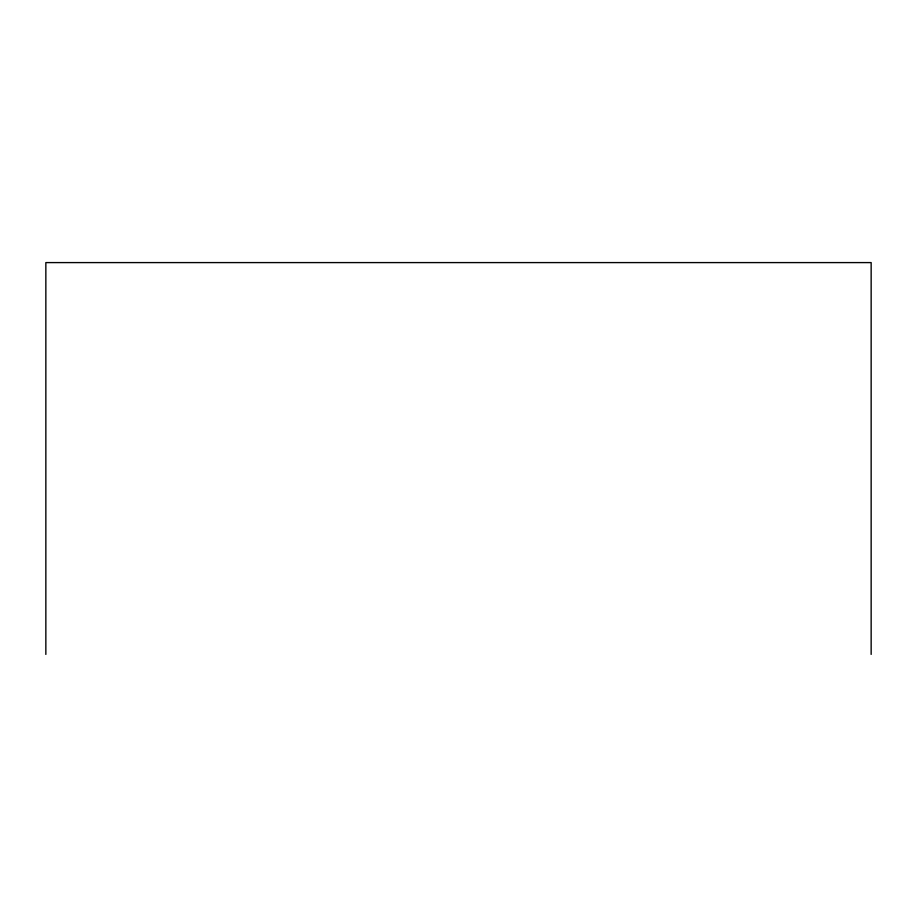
<?xml version="1.0" encoding="UTF-8"?>
<svg xmlns="http://www.w3.org/2000/svg" width="917" height="917" viewBox="0 0 917 917"><rect width="100%" height="100%" fill="white"/><g stroke="black" fill="none" stroke-linecap="round" stroke-linejoin="round"><path stroke-width="1.38" d="M871.15 654.406L871.15 262.594L45.85 262.594L45.85 654.406"/></g></svg>
